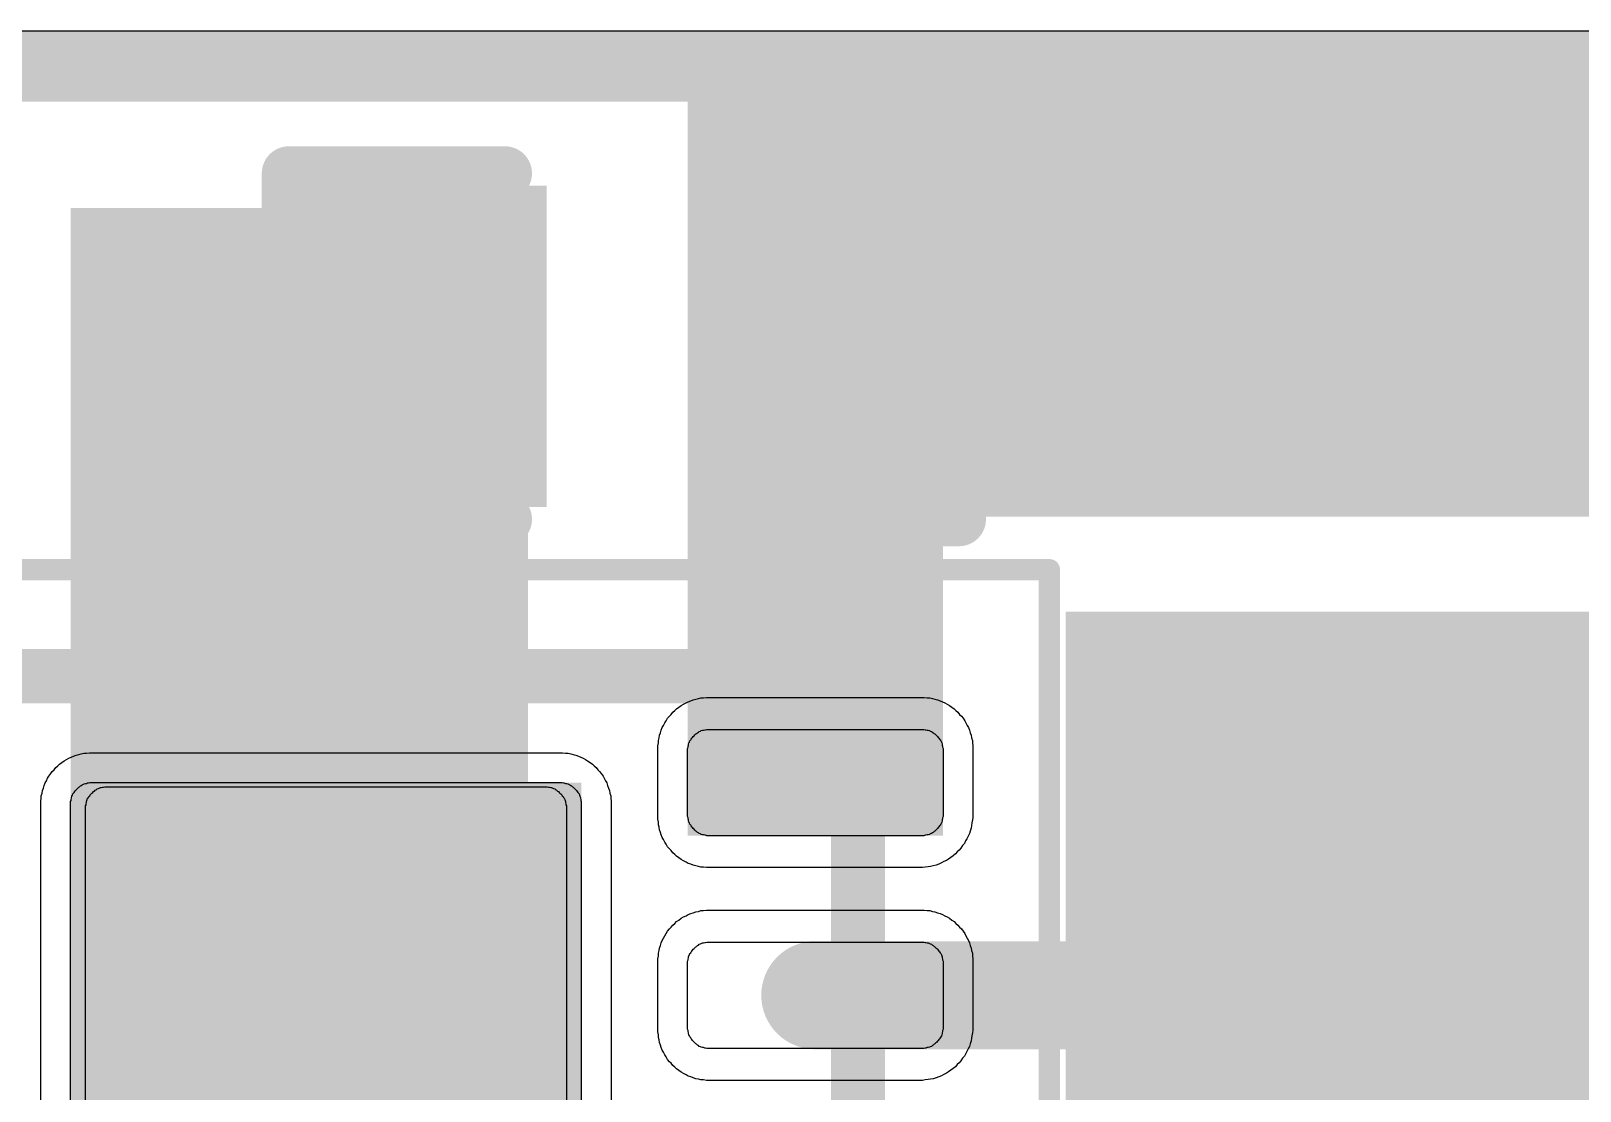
# Model space of a CAD drawing. Header units: inches. Extents: x -0.01 to 1.52, y -0.01 to 0.64.
# Drawn here: x 0.5072 to 0.6505, y 0.3839 to 0.4819 of the extents above; entities that cross this region are included whole.
import ezdxf

# ---------------------------------------------------------------- set-up
doc = ezdxf.new("R2010")
doc.units = ezdxf.units.IN
doc.header["$MEASUREMENT"] = 0
for name, color, linetype in [('Bottom Layer', 5, 'Continuous'), ('Mechanical 13', 56, 'Continuous'), ('Mechanical 15', 56, 'Continuous'), ('Top Layer', 1, 'Continuous'), ('Top Overlay', 2, 'Continuous'), ('Top Paste', 8, 'Continuous'), ('Top Solder', 216, 'Continuous'), ('Via Holes', 16, 'Continuous')]:
    doc.layers.add(name, color=color, linetype=linetype)

# ---------------------------------------------------------------- blocks, each defined once
blk = doc.blocks.new('IC_TPS63900DSKR_16')
at = {"layer": 'Top Layer'}
for points in [[(0.04331, 0.04134), (0.04724, 0.04134), (0.04724, 0.0374), (0.04331, 0.0374)], [(0.04331, 0.02165), (0.04724, 0.02165), (0.04724, 0.01772), (0.04331, 0.01772)]]:
    blk.add_hatch(color=1, dxfattribs=at).paths.add_polyline_path(points)
at = {"layer": 'Mechanical 13'}
for points in [[(-0.04921, 0.04921, 0.005, 0.005, 0), (0.04921, 0.04921, 0.005, 0.005, 0)], [(0.04921, -0.04921, 0.005, 0.005, 0), (0.04921, 0.04921, 0.005, 0.005, 0)]]:
    blk.add_lwpolyline(points, format="xyseb", dxfattribs=at)
blk.add_lwpolyline([(0.04796, 0.04921, 0.0025, 0.0025, 1), (0.05046, 0.04921, 0.0025, 0.0025, 1)], format="xyseb", close=True, dxfattribs=at)
blk.add_lwpolyline([(0.04796, 0.04921, 0.0025, 0.0025, 1), (0.05046, 0.04921, 0.0025, 0.0025, 1)], format="xyseb", close=True, dxfattribs=at)
at = {"layer": 'Mechanical 15'}
for points in [[(-0.06693, 0.05906, 0.00197, 0.00197, 0), (0.06693, 0.05906, 0.00197, 0.00197, 0)], [(0.06693, -0.05906, 0.00197, 0.00197, 0), (0.06693, 0.05906, 0.00197, 0.00197, 0)]]:
    blk.add_lwpolyline(points, format="xyseb", dxfattribs=at)
blk.add_lwpolyline([(0.06644, 0.05906, 0.000984, 0.000984, 1), (0.06742, 0.05906, 0.000984, 0.000984, 1)], format="xyseb", close=True, dxfattribs=at)
blk.add_lwpolyline([(0.06644, 0.05906, 0.000984, 0.000984, 1), (0.06742, 0.05906, 0.000984, 0.000984, 1)], format="xyseb", close=True, dxfattribs=at)
at = {"layer": 'Top Layer'}
for p, q in [((0.03354, 0.04291), (0.03358, 0.04303)), ((0.03358, 0.04303), (0.03362, 0.04311)), ((0.03362, 0.04311), (0.03366, 0.04323)), ((0.03366, 0.04323), (0.03374, 0.04331)), ((0.03374, 0.04331), (0.03378, 0.04339)), ((0.03378, 0.04339), (0.03386, 0.04346)), ((0.03386, 0.04346), (0.0339, 0.04354)), ((0.0339, 0.04354), (0.03398, 0.04362)), ((0.03398, 0.04362), (0.03406, 0.0437)), ((0.03406, 0.0437), (0.03413, 0.04378)), ((0.03413, 0.04378), (0.03421, 0.04386)), ((0.03421, 0.04386), (0.03429, 0.0439)), ((0.03429, 0.0439), (0.03437, 0.04398)), ((0.03437, 0.04398), (0.03445, 0.04402)), ((0.03445, 0.04402), (0.03453, 0.04409)), ((0.03453, 0.04409), (0.03465, 0.04413)), ((0.03465, 0.04413), (0.03472, 0.04417)), ((0.03472, 0.04417), (0.03484, 0.04421)), ((0.03484, 0.04421), (0.03492, 0.04421)), ((0.03492, 0.04421), (0.03504, 0.04425)), ((0.03504, 0.04425), (0.03512, 0.04425)), ((0.03512, 0.04425), (0.03524, 0.04429)), ((0.03524, 0.04429), (0.05532, 0.04429)), ((0.05532, 0.04429), (0.05543, 0.04425)), ((0.05543, 0.04425), (0.05551, 0.04425)), ((0.05551, 0.04425), (0.05563, 0.04421)), ((0.05563, 0.04421), (0.05571, 0.04421)), ((0.05571, 0.04421), (0.05583, 0.04417)), ((0.05583, 0.04417), (0.05591, 0.04413)), ((0.05591, 0.04413), (0.05602, 0.04409)), ((0.05602, 0.04409), (0.0561, 0.04402)), ((0.0561, 0.04402), (0.05618, 0.04398)), ((0.05618, 0.04398), (0.05626, 0.0439)), ((0.05626, 0.0439), (0.05634, 0.04386)), ((0.05634, 0.04386), (0.05642, 0.04378)), ((0.05642, 0.04378), (0.0565, 0.0437)), ((0.0565, 0.0437), (0.05657, 0.04362)), ((0.05657, 0.04362), (0.05665, 0.04354)), ((0.05665, 0.04354), (0.05669, 0.04346)), ((0.05669, 0.04346), (0.05677, 0.04339)), ((0.05677, 0.04339), (0.05681, 0.04331)), ((0.05681, 0.04331), (0.05689, 0.04323)), ((0.05689, 0.04323), (0.05693, 0.04311)), ((0.05693, 0.04311), (0.05697, 0.04303)), ((0.05697, 0.04303), (0.05701, 0.04291)), ((0.03346, 0.04252), (0.0335, 0.04264)), ((0.03346, 0.04244), (0.03346, 0.04252)), ((0.03346, 0.04232), (0.03346, 0.04244)), ((0.03346, 0.03642), (0.03346, 0.04232)), ((0.0335, 0.04272), (0.03354, 0.04283)), ((0.0335, 0.04264), (0.0335, 0.04272)), ((0.03354, 0.04283), (0.03354, 0.04291)), ((0.05701, 0.04291), (0.05701, 0.04283)), ((0.05701, 0.04283), (0.05705, 0.04272)), ((0.05705, 0.04272), (0.05705, 0.04264)), ((0.05705, 0.04264), (0.05709, 0.04252)), ((0.05709, 0.04252), (0.05709, 0.04244)), ((0.05709, 0.04244), (0.05709, 0.04232)), ((0.05709, 0.04232), (0.05709, 0.03642)), ((-0.02319, 0.03862), (-0.02311, 0.0387)), ((-0.02311, 0.0387), (-0.02303, 0.03878)), ((-0.02303, 0.03878), (-0.02295, 0.03886)), ((-0.02295, 0.03886), (-0.02287, 0.03894)), ((-0.02287, 0.03894), (-0.0228, 0.03898)), ((-0.0228, 0.03898), (-0.02272, 0.03906)), ((-0.02272, 0.03906), (-0.02264, 0.03909)), ((-0.02264, 0.03909), (-0.02256, 0.03917)), ((-0.02256, 0.03917), (-0.02244, 0.03921)), ((-0.02244, 0.03921), (-0.02236, 0.03925)), ((-0.02236, 0.03925), (-0.02224, 0.03929)), ((-0.02224, 0.03929), (-0.02217, 0.03929)), ((-0.02217, 0.03929), (-0.02205, 0.03933)), ((-0.02205, 0.03933), (-0.02197, 0.03933)), ((-0.02197, 0.03933), (-0.02185, 0.03937)), ((-0.02185, 0.03937), (0.02185, 0.03937)), ((0.02185, 0.03937), (0.02197, 0.03933)), ((0.02197, 0.03933), (0.02205, 0.03933)), ((0.02205, 0.03933), (0.02217, 0.03929)), ((0.02217, 0.03929), (0.02224, 0.03929)), ((0.02224, 0.03929), (0.02236, 0.03925)), ((0.02236, 0.03925), (0.02244, 0.03921)), ((0.02244, 0.03921), (0.02256, 0.03917)), ((0.02256, 0.03917), (0.02264, 0.03909)), ((0.02264, 0.03909), (0.02272, 0.03906)), ((0.02272, 0.03906), (0.0228, 0.03898)), ((0.0228, 0.03898), (0.02287, 0.03894)), ((0.02287, 0.03894), (0.02295, 0.03886)), ((0.02295, 0.03886), (0.02303, 0.03878)), ((0.02303, 0.03878), (0.02311, 0.0387)), ((0.02311, 0.0387), (0.02319, 0.03862)), ((-0.02362, 0.0376), (-0.02358, 0.03772)), ((-0.02362, 0.03752), (-0.02362, 0.0376)), ((-0.02362, 0.0374), (-0.02362, 0.03752)), ((-0.02362, -0.0374), (-0.02362, 0.0374)), ((-0.02358, 0.0378), (-0.02354, 0.03791)), ((-0.02358, 0.03772), (-0.02358, 0.0378)), ((-0.02354, 0.03799), (-0.0235, 0.03811)), ((-0.02354, 0.03791), (-0.02354, 0.03799)), ((-0.0235, 0.03811), (-0.02346, 0.03819)), ((-0.02346, 0.03819), (-0.02343, 0.03831)), ((-0.02343, 0.03831), (-0.02335, 0.03839)), ((-0.02335, 0.03839), (-0.02331, 0.03846)), ((-0.02331, 0.03846), (-0.02323, 0.03854)), ((-0.02323, 0.03854), (-0.02319, 0.03862)), ((0.02319, 0.03862), (0.02323, 0.03854)), ((0.02323, 0.03854), (0.02331, 0.03846)), ((0.02331, 0.03846), (0.02335, 0.03839)), ((0.02335, 0.03839), (0.02343, 0.03831)), ((0.02343, 0.03831), (0.02346, 0.03819)), ((0.02346, 0.03819), (0.0235, 0.03811)), ((0.0235, 0.03811), (0.02354, 0.03799)), ((0.02354, 0.03799), (0.02354, 0.03791)), ((0.02354, 0.03791), (0.02358, 0.0378)), ((0.02358, 0.0378), (0.02358, 0.03772)), ((0.02358, 0.03772), (0.02362, 0.0376)), ((0.02362, 0.0376), (0.02362, 0.03752)), ((0.02362, 0.03752), (0.02362, 0.0374)), ((0.02362, 0.0374), (0.02362, -0.0374)), ((0.03346, 0.0363), (0.03346, 0.03642)), ((0.03346, 0.03622), (0.03346, 0.0363)), ((0.0335, 0.0361), (0.03346, 0.03622)), ((0.0335, 0.03602), (0.0335, 0.0361)), ((0.03354, 0.03591), (0.0335, 0.03602)), ((0.03354, 0.03583), (0.03354, 0.03591)), ((0.05705, 0.03602), (0.05701, 0.03591)), ((0.05701, 0.03591), (0.05701, 0.03583)), ((0.05709, 0.03622), (0.05705, 0.0361)), ((0.05705, 0.0361), (0.05705, 0.03602)), ((0.05709, 0.03642), (0.05709, 0.0363)), ((0.05709, 0.0363), (0.05709, 0.03622)), ((0.03358, 0.03571), (0.03354, 0.03583)), ((0.03362, 0.03563), (0.03358, 0.03571)), ((0.03366, 0.03551), (0.03362, 0.03563)), ((0.03374, 0.03543), (0.03366, 0.03551)), ((0.03378, 0.03535), (0.03374, 0.03543)), ((0.03386, 0.03528), (0.03378, 0.03535)), ((0.0339, 0.0352), (0.03386, 0.03528)), ((0.03398, 0.03512), (0.0339, 0.0352)), ((0.03406, 0.03504), (0.03398, 0.03512)), ((0.03413, 0.03496), (0.03406, 0.03504)), ((0.03421, 0.03488), (0.03413, 0.03496)), ((0.03429, 0.03484), (0.03421, 0.03488)), ((0.03437, 0.03476), (0.03429, 0.03484)), ((0.03445, 0.03472), (0.03437, 0.03476)), ((0.03453, 0.03465), (0.03445, 0.03472)), ((0.03465, 0.03461), (0.03453, 0.03465)), ((0.03472, 0.03457), (0.03465, 0.03461)), ((0.03484, 0.03453), (0.03472, 0.03457)), ((0.03492, 0.03453), (0.03484, 0.03453)), ((0.03504, 0.03449), (0.03492, 0.03453)), ((0.03512, 0.03449), (0.03504, 0.03449)), ((0.03524, 0.03445), (0.03512, 0.03449)), ((0.05532, 0.03445), (0.03524, 0.03445)), ((0.05543, 0.03449), (0.05532, 0.03445)), ((0.05551, 0.03449), (0.05543, 0.03449)), ((0.05563, 0.03453), (0.05551, 0.03449)), ((0.05571, 0.03453), (0.05563, 0.03453)), ((0.05583, 0.03457), (0.05571, 0.03453)), ((0.05591, 0.03461), (0.05583, 0.03457)), ((0.05602, 0.03465), (0.05591, 0.03461)), ((0.0561, 0.03472), (0.05602, 0.03465)), ((0.05618, 0.03476), (0.0561, 0.03472)), ((0.05626, 0.03484), (0.05618, 0.03476)), ((0.05634, 0.03488), (0.05626, 0.03484)), ((0.05642, 0.03496), (0.05634, 0.03488)), ((0.0565, 0.03504), (0.05642, 0.03496)), ((0.05657, 0.03512), (0.0565, 0.03504)), ((0.05665, 0.0352), (0.05657, 0.03512)), ((0.05669, 0.03528), (0.05665, 0.0352)), ((0.05677, 0.03535), (0.05669, 0.03528)), ((0.05681, 0.03543), (0.05677, 0.03535)), ((0.05689, 0.03551), (0.05681, 0.03543)), ((0.05693, 0.03563), (0.05689, 0.03551)), ((0.05697, 0.03571), (0.05693, 0.03563)), ((0.05701, 0.03583), (0.05697, 0.03571)), ((0.03445, 0.02433), (0.03453, 0.02441)), ((0.03453, 0.02441), (0.03465, 0.02445)), ((0.03465, 0.02445), (0.03472, 0.02449)), ((0.03472, 0.02449), (0.03484, 0.02453)), ((0.03484, 0.02453), (0.03492, 0.02453)), ((0.03492, 0.02453), (0.03504, 0.02457)), ((0.03504, 0.02457), (0.03512, 0.02457)), ((0.03512, 0.02457), (0.03524, 0.02461)), ((0.03524, 0.02461), (0.05532, 0.02461)), ((0.05532, 0.02461), (0.05543, 0.02457)), ((0.05543, 0.02457), (0.05551, 0.02457)), ((0.05551, 0.02457), (0.05563, 0.02453)), ((0.05563, 0.02453), (0.05571, 0.02453)), ((0.05571, 0.02453), (0.05583, 0.02449)), ((0.05583, 0.02449), (0.05591, 0.02445)), ((0.05591, 0.02445), (0.05602, 0.02441)), ((0.05602, 0.02441), (0.0561, 0.02433)), ((0.03346, 0.02283), (0.0335, 0.02295)), ((0.0335, 0.02303), (0.03354, 0.02315)), ((0.0335, 0.02295), (0.0335, 0.02303)), ((0.03354, 0.02323), (0.03358, 0.02335)), ((0.03354, 0.02315), (0.03354, 0.02323)), ((0.03358, 0.02335), (0.03362, 0.02343)), ((0.03362, 0.02343), (0.03366, 0.02354)), ((0.03366, 0.02354), (0.03374, 0.02362)), ((0.03374, 0.02362), (0.03378, 0.0237)), ((0.03378, 0.0237), (0.03386, 0.02378)), ((0.03386, 0.02378), (0.0339, 0.02386)), ((0.0339, 0.02386), (0.03398, 0.02394)), ((0.03398, 0.02394), (0.03406, 0.02402)), ((0.03406, 0.02402), (0.03413, 0.02409)), ((0.03413, 0.02409), (0.03421, 0.02417)), ((0.03421, 0.02417), (0.03429, 0.02421)), ((0.03429, 0.02421), (0.03437, 0.02429)), ((0.03437, 0.02429), (0.03445, 0.02433)), ((0.0561, 0.02433), (0.05618, 0.02429)), ((0.05618, 0.02429), (0.05626, 0.02421)), ((0.05626, 0.02421), (0.05634, 0.02417)), ((0.05634, 0.02417), (0.05642, 0.02409)), ((0.05642, 0.02409), (0.0565, 0.02402)), ((0.0565, 0.02402), (0.05657, 0.02394)), ((0.05657, 0.02394), (0.05665, 0.02386)), ((0.05665, 0.02386), (0.05669, 0.02378)), ((0.05669, 0.02378), (0.05677, 0.0237)), ((0.05677, 0.0237), (0.05681, 0.02362)), ((0.05681, 0.02362), (0.05689, 0.02354)), ((0.05689, 0.02354), (0.05693, 0.02343)), ((0.05693, 0.02343), (0.05697, 0.02335)), ((0.05697, 0.02335), (0.05701, 0.02323)), ((0.05701, 0.02323), (0.05701, 0.02315)), ((0.05701, 0.02315), (0.05705, 0.02303)), ((0.05705, 0.02303), (0.05705, 0.02295)), ((0.05705, 0.02295), (0.05709, 0.02283)), ((0.03346, 0.02276), (0.03346, 0.02283)), ((0.03346, 0.02264), (0.03346, 0.02276)), ((0.03346, 0.01673), (0.03346, 0.02264)), ((0.05709, 0.02283), (0.05709, 0.02276)), ((0.05709, 0.02276), (0.05709, 0.02264)), ((0.05709, 0.02264), (0.05709, 0.01673)), ((0.03346, 0.01661), (0.03346, 0.01673)), ((0.03346, 0.01654), (0.03346, 0.01661)), ((0.0335, 0.01642), (0.03346, 0.01654)), ((0.0335, 0.01634), (0.0335, 0.01642)), ((0.03354, 0.01622), (0.0335, 0.01634)), ((0.03354, 0.01614), (0.03354, 0.01622)), ((0.03358, 0.01602), (0.03354, 0.01614)), ((0.03362, 0.01594), (0.03358, 0.01602)), ((0.03366, 0.01583), (0.03362, 0.01594)), ((0.03374, 0.01575), (0.03366, 0.01583)), ((0.05689, 0.01583), (0.05681, 0.01575)), ((0.05693, 0.01594), (0.05689, 0.01583)), ((0.05697, 0.01602), (0.05693, 0.01594)), ((0.05701, 0.01614), (0.05697, 0.01602)), ((0.05705, 0.01634), (0.05701, 0.01622)), ((0.05701, 0.01622), (0.05701, 0.01614)), ((0.05709, 0.01654), (0.05705, 0.01642)), ((0.05705, 0.01642), (0.05705, 0.01634)), ((0.05709, 0.01673), (0.05709, 0.01661)), ((0.05709, 0.01661), (0.05709, 0.01654)), ((0.03378, 0.01567), (0.03374, 0.01575)), ((0.03386, 0.01559), (0.03378, 0.01567)), ((0.0339, 0.01551), (0.03386, 0.01559)), ((0.03398, 0.01543), (0.0339, 0.01551)), ((0.03406, 0.01535), (0.03398, 0.01543)), ((0.03413, 0.01528), (0.03406, 0.01535)), ((0.03421, 0.0152), (0.03413, 0.01528)), ((0.03429, 0.01516), (0.03421, 0.0152)), ((0.03437, 0.01508), (0.03429, 0.01516)), ((0.03445, 0.01504), (0.03437, 0.01508)), ((0.03453, 0.01496), (0.03445, 0.01504)), ((0.03465, 0.01492), (0.03453, 0.01496)), ((0.03472, 0.01488), (0.03465, 0.01492)), ((0.03484, 0.01484), (0.03472, 0.01488)), ((0.03492, 0.01484), (0.03484, 0.01484)), ((0.03504, 0.0148), (0.03492, 0.01484)), ((0.03512, 0.0148), (0.03504, 0.0148)), ((0.03524, 0.01476), (0.03512, 0.0148)), ((0.05532, 0.01476), (0.03524, 0.01476)), ((0.05543, 0.0148), (0.05532, 0.01476)), ((0.05551, 0.0148), (0.05543, 0.0148)), ((0.05563, 0.01484), (0.05551, 0.0148)), ((0.05571, 0.01484), (0.05563, 0.01484)), ((0.05583, 0.01488), (0.05571, 0.01484)), ((0.05591, 0.01492), (0.05583, 0.01488)), ((0.05602, 0.01496), (0.05591, 0.01492)), ((0.0561, 0.01504), (0.05602, 0.01496)), ((0.05618, 0.01508), (0.0561, 0.01504)), ((0.05626, 0.01516), (0.05618, 0.01508)), ((0.05634, 0.0152), (0.05626, 0.01516)), ((0.05642, 0.01528), (0.05634, 0.0152)), ((0.0565, 0.01535), (0.05642, 0.01528)), ((0.05657, 0.01543), (0.0565, 0.01535)), ((0.05665, 0.01551), (0.05657, 0.01543)), ((0.05669, 0.01559), (0.05665, 0.01551)), ((0.05677, 0.01567), (0.05669, 0.01559)), ((0.05681, 0.01575), (0.05677, 0.01567))]:
    blk.add_line(p, q, dxfattribs=at)
at = {"layer": 'Top Paste'}
for p, q in [((0.03354, 0.04291), (0.03358, 0.04303)), ((0.03358, 0.04303), (0.03362, 0.04311)), ((0.03362, 0.04311), (0.03366, 0.04323)), ((0.03366, 0.04323), (0.03374, 0.04331)), ((0.03374, 0.04331), (0.03378, 0.04339)), ((0.03378, 0.04339), (0.03386, 0.04346)), ((0.03386, 0.04346), (0.0339, 0.04354)), ((0.0339, 0.04354), (0.03398, 0.04362)), ((0.03398, 0.04362), (0.03406, 0.0437)), ((0.03406, 0.0437), (0.03413, 0.04378)), ((0.03413, 0.04378), (0.03421, 0.04386)), ((0.03421, 0.04386), (0.03429, 0.0439)), ((0.03429, 0.0439), (0.03437, 0.04398)), ((0.03437, 0.04398), (0.03445, 0.04402)), ((0.03445, 0.04402), (0.03453, 0.04409)), ((0.03453, 0.04409), (0.03465, 0.04413)), ((0.03465, 0.04413), (0.03472, 0.04417)), ((0.03472, 0.04417), (0.03484, 0.04421)), ((0.03484, 0.04421), (0.03492, 0.04421)), ((0.03492, 0.04421), (0.03504, 0.04425)), ((0.03504, 0.04425), (0.03512, 0.04425)), ((0.03512, 0.04425), (0.03524, 0.04429)), ((0.03524, 0.04429), (0.05532, 0.04429)), ((0.05532, 0.04429), (0.05543, 0.04425)), ((0.05543, 0.04425), (0.05551, 0.04425)), ((0.05551, 0.04425), (0.05563, 0.04421)), ((0.05563, 0.04421), (0.05571, 0.04421)), ((0.05571, 0.04421), (0.05583, 0.04417)), ((0.05583, 0.04417), (0.05591, 0.04413)), ((0.05591, 0.04413), (0.05602, 0.04409)), ((0.05602, 0.04409), (0.0561, 0.04402)), ((0.0561, 0.04402), (0.05618, 0.04398)), ((0.05618, 0.04398), (0.05626, 0.0439)), ((0.05626, 0.0439), (0.05634, 0.04386)), ((0.05634, 0.04386), (0.05642, 0.04378)), ((0.05642, 0.04378), (0.0565, 0.0437)), ((0.0565, 0.0437), (0.05657, 0.04362)), ((0.05657, 0.04362), (0.05665, 0.04354)), ((0.05665, 0.04354), (0.05669, 0.04346)), ((0.05669, 0.04346), (0.05677, 0.04339)), ((0.05677, 0.04339), (0.05681, 0.04331)), ((0.05681, 0.04331), (0.05689, 0.04323)), ((0.05689, 0.04323), (0.05693, 0.04311)), ((0.05693, 0.04311), (0.05697, 0.04303)), ((0.05697, 0.04303), (0.05701, 0.04291)), ((0.03346, 0.04252), (0.0335, 0.04264)), ((0.03346, 0.04244), (0.03346, 0.04252)), ((0.03346, 0.04232), (0.03346, 0.04244)), ((0.03346, 0.03642), (0.03346, 0.04232)), ((0.0335, 0.04272), (0.03354, 0.04283)), ((0.0335, 0.04264), (0.0335, 0.04272)), ((0.03354, 0.04283), (0.03354, 0.04291)), ((0.05701, 0.04291), (0.05701, 0.04283)), ((0.05701, 0.04283), (0.05705, 0.04272)), ((0.05705, 0.04272), (0.05705, 0.04264)), ((0.05705, 0.04264), (0.05709, 0.04252)), ((0.05709, 0.04252), (0.05709, 0.04244)), ((0.05709, 0.04244), (0.05709, 0.04232)), ((0.05709, 0.04232), (0.05709, 0.03642)), ((-0.02134, 0.03866), (-0.02126, 0.0387)), ((-0.02126, 0.0387), (-0.02118, 0.03878)), ((-0.02118, 0.03878), (-0.02106, 0.03882)), ((-0.02106, 0.03882), (-0.02098, 0.03886)), ((-0.02098, 0.03886), (-0.02087, 0.0389)), ((-0.02087, 0.0389), (-0.02079, 0.0389)), ((-0.02079, 0.0389), (-0.02067, 0.03894)), ((-0.02067, 0.03894), (-0.02059, 0.03894)), ((-0.02059, 0.03894), (-0.02047, 0.03898)), ((-0.02047, 0.03898), (0.02047, 0.03898)), ((0.02047, 0.03898), (0.02059, 0.03894)), ((0.02059, 0.03894), (0.02067, 0.03894)), ((0.02067, 0.03894), (0.02079, 0.0389)), ((0.02079, 0.0389), (0.02087, 0.0389)), ((0.02087, 0.0389), (0.02098, 0.03886)), ((0.02098, 0.03886), (0.02106, 0.03882)), ((0.02106, 0.03882), (0.02118, 0.03878)), ((0.02118, 0.03878), (0.02126, 0.0387)), ((0.02126, 0.0387), (0.02134, 0.03866)), ((-0.02224, 0.0372), (-0.0222, 0.03732)), ((-0.0222, 0.0374), (-0.02217, 0.03752)), ((-0.0222, 0.03732), (-0.0222, 0.0374)), ((-0.02217, 0.0376), (-0.02213, 0.03772)), ((-0.02217, 0.03752), (-0.02217, 0.0376)), ((-0.02213, 0.03772), (-0.02209, 0.0378)), ((-0.02209, 0.0378), (-0.02205, 0.03791)), ((-0.02205, 0.03791), (-0.02197, 0.03799)), ((-0.02197, 0.03799), (-0.02193, 0.03807)), ((-0.02193, 0.03807), (-0.02185, 0.03815)), ((-0.02185, 0.03815), (-0.02181, 0.03823)), ((-0.02181, 0.03823), (-0.02173, 0.03831)), ((-0.02173, 0.03831), (-0.02165, 0.03839)), ((-0.02165, 0.03839), (-0.02157, 0.03846)), ((-0.02157, 0.03846), (-0.0215, 0.03854)), ((-0.0215, 0.03854), (-0.02142, 0.03858)), ((-0.02142, 0.03858), (-0.02134, 0.03866)), ((0.02134, 0.03866), (0.02142, 0.03858)), ((0.02142, 0.03858), (0.0215, 0.03854)), ((0.0215, 0.03854), (0.02157, 0.03846)), ((0.02157, 0.03846), (0.02165, 0.03839)), ((0.02165, 0.03839), (0.02173, 0.03831)), ((0.02173, 0.03831), (0.02181, 0.03823)), ((0.02181, 0.03823), (0.02185, 0.03815)), ((0.02185, 0.03815), (0.02193, 0.03807)), ((0.02193, 0.03807), (0.02197, 0.03799)), ((0.02197, 0.03799), (0.02205, 0.03791)), ((0.02205, 0.03791), (0.02209, 0.0378)), ((0.02209, 0.0378), (0.02213, 0.03772)), ((0.02213, 0.03772), (0.02217, 0.0376)), ((0.02217, 0.0376), (0.02217, 0.03752)), ((0.02217, 0.03752), (0.0222, 0.0374)), ((0.0222, 0.0374), (0.0222, 0.03732)), ((0.0222, 0.03732), (0.02224, 0.0372)), ((-0.02224, 0.03713), (-0.02224, 0.0372)), ((-0.02224, 0.03701), (-0.02224, 0.03713)), ((-0.02224, 0.00591), (-0.02224, 0.03701)), ((0.02224, 0.0372), (0.02224, 0.03713)), ((0.02224, 0.03713), (0.02224, 0.03701)), ((0.02224, 0.03701), (0.02224, 0.00591)), ((0.03346, 0.0363), (0.03346, 0.03642)), ((0.03346, 0.03622), (0.03346, 0.0363)), ((0.0335, 0.0361), (0.03346, 0.03622)), ((0.0335, 0.03602), (0.0335, 0.0361)), ((0.03354, 0.03591), (0.0335, 0.03602)), ((0.03354, 0.03583), (0.03354, 0.03591)), ((0.05705, 0.03602), (0.05701, 0.03591)), ((0.05701, 0.03591), (0.05701, 0.03583)), ((0.05709, 0.03622), (0.05705, 0.0361)), ((0.05705, 0.0361), (0.05705, 0.03602)), ((0.05709, 0.03642), (0.05709, 0.0363)), ((0.05709, 0.0363), (0.05709, 0.03622)), ((0.03358, 0.03571), (0.03354, 0.03583)), ((0.03362, 0.03563), (0.03358, 0.03571)), ((0.03366, 0.03551), (0.03362, 0.03563)), ((0.03374, 0.03543), (0.03366, 0.03551)), ((0.03378, 0.03535), (0.03374, 0.03543)), ((0.03386, 0.03528), (0.03378, 0.03535)), ((0.0339, 0.0352), (0.03386, 0.03528)), ((0.03398, 0.03512), (0.0339, 0.0352)), ((0.03406, 0.03504), (0.03398, 0.03512)), ((0.03413, 0.03496), (0.03406, 0.03504)), ((0.03421, 0.03488), (0.03413, 0.03496)), ((0.03429, 0.03484), (0.03421, 0.03488)), ((0.03437, 0.03476), (0.03429, 0.03484)), ((0.03445, 0.03472), (0.03437, 0.03476)), ((0.03453, 0.03465), (0.03445, 0.03472)), ((0.03465, 0.03461), (0.03453, 0.03465)), ((0.03472, 0.03457), (0.03465, 0.03461)), ((0.03484, 0.03453), (0.03472, 0.03457)), ((0.03492, 0.03453), (0.03484, 0.03453)), ((0.03504, 0.03449), (0.03492, 0.03453)), ((0.03512, 0.03449), (0.03504, 0.03449)), ((0.03524, 0.03445), (0.03512, 0.03449)), ((0.05532, 0.03445), (0.03524, 0.03445)), ((0.05543, 0.03449), (0.05532, 0.03445)), ((0.05551, 0.03449), (0.05543, 0.03449)), ((0.05563, 0.03453), (0.05551, 0.03449)), ((0.05571, 0.03453), (0.05563, 0.03453)), ((0.05583, 0.03457), (0.05571, 0.03453)), ((0.05591, 0.03461), (0.05583, 0.03457)), ((0.05602, 0.03465), (0.05591, 0.03461)), ((0.0561, 0.03472), (0.05602, 0.03465)), ((0.05618, 0.03476), (0.0561, 0.03472)), ((0.05626, 0.03484), (0.05618, 0.03476)), ((0.05634, 0.03488), (0.05626, 0.03484)), ((0.05642, 0.03496), (0.05634, 0.03488)), ((0.0565, 0.03504), (0.05642, 0.03496)), ((0.05657, 0.03512), (0.0565, 0.03504)), ((0.05665, 0.0352), (0.05657, 0.03512)), ((0.05669, 0.03528), (0.05665, 0.0352)), ((0.05677, 0.03535), (0.05669, 0.03528)), ((0.05681, 0.03543), (0.05677, 0.03535)), ((0.05689, 0.03551), (0.05681, 0.03543)), ((0.05693, 0.03563), (0.05689, 0.03551)), ((0.05697, 0.03571), (0.05693, 0.03563)), ((0.05701, 0.03583), (0.05697, 0.03571)), ((0.03445, 0.02433), (0.03453, 0.02441)), ((0.03453, 0.02441), (0.03465, 0.02445)), ((0.03465, 0.02445), (0.03472, 0.02449)), ((0.03472, 0.02449), (0.03484, 0.02453)), ((0.03484, 0.02453), (0.03492, 0.02453)), ((0.03492, 0.02453), (0.03504, 0.02457)), ((0.03504, 0.02457), (0.03512, 0.02457)), ((0.03512, 0.02457), (0.03524, 0.02461)), ((0.03524, 0.02461), (0.05532, 0.02461)), ((0.05532, 0.02461), (0.05543, 0.02457)), ((0.05543, 0.02457), (0.05551, 0.02457)), ((0.05551, 0.02457), (0.05563, 0.02453)), ((0.05563, 0.02453), (0.05571, 0.02453)), ((0.05571, 0.02453), (0.05583, 0.02449)), ((0.05583, 0.02449), (0.05591, 0.02445)), ((0.05591, 0.02445), (0.05602, 0.02441)), ((0.05602, 0.02441), (0.0561, 0.02433)), ((0.03346, 0.02283), (0.0335, 0.02295)), ((0.0335, 0.02303), (0.03354, 0.02315)), ((0.0335, 0.02295), (0.0335, 0.02303)), ((0.03354, 0.02323), (0.03358, 0.02335)), ((0.03354, 0.02315), (0.03354, 0.02323)), ((0.03358, 0.02335), (0.03362, 0.02343)), ((0.03362, 0.02343), (0.03366, 0.02354)), ((0.03366, 0.02354), (0.03374, 0.02362)), ((0.03374, 0.02362), (0.03378, 0.0237)), ((0.03378, 0.0237), (0.03386, 0.02378)), ((0.03386, 0.02378), (0.0339, 0.02386)), ((0.0339, 0.02386), (0.03398, 0.02394)), ((0.03398, 0.02394), (0.03406, 0.02402)), ((0.03406, 0.02402), (0.03413, 0.02409)), ((0.03413, 0.02409), (0.03421, 0.02417)), ((0.03421, 0.02417), (0.03429, 0.02421)), ((0.03429, 0.02421), (0.03437, 0.02429)), ((0.03437, 0.02429), (0.03445, 0.02433)), ((0.0561, 0.02433), (0.05618, 0.02429)), ((0.05618, 0.02429), (0.05626, 0.02421)), ((0.05626, 0.02421), (0.05634, 0.02417)), ((0.05634, 0.02417), (0.05642, 0.02409)), ((0.05642, 0.02409), (0.0565, 0.02402)), ((0.0565, 0.02402), (0.05657, 0.02394)), ((0.05657, 0.02394), (0.05665, 0.02386)), ((0.05665, 0.02386), (0.05669, 0.02378)), ((0.05669, 0.02378), (0.05677, 0.0237)), ((0.05677, 0.0237), (0.05681, 0.02362)), ((0.05681, 0.02362), (0.05689, 0.02354)), ((0.05689, 0.02354), (0.05693, 0.02343)), ((0.05693, 0.02343), (0.05697, 0.02335)), ((0.05697, 0.02335), (0.05701, 0.02323)), ((0.05701, 0.02323), (0.05701, 0.02315)), ((0.05701, 0.02315), (0.05705, 0.02303)), ((0.05705, 0.02303), (0.05705, 0.02295)), ((0.05705, 0.02295), (0.05709, 0.02283)), ((0.03346, 0.02276), (0.03346, 0.02283)), ((0.03346, 0.02264), (0.03346, 0.02276)), ((0.03346, 0.01673), (0.03346, 0.02264)), ((0.05709, 0.02283), (0.05709, 0.02276)), ((0.05709, 0.02276), (0.05709, 0.02264)), ((0.05709, 0.02264), (0.05709, 0.01673)), ((0.03346, 0.01661), (0.03346, 0.01673)), ((0.03346, 0.01654), (0.03346, 0.01661)), ((0.0335, 0.01642), (0.03346, 0.01654)), ((0.0335, 0.01634), (0.0335, 0.01642)), ((0.03354, 0.01622), (0.0335, 0.01634)), ((0.03354, 0.01614), (0.03354, 0.01622)), ((0.03358, 0.01602), (0.03354, 0.01614)), ((0.03362, 0.01594), (0.03358, 0.01602)), ((0.03366, 0.01583), (0.03362, 0.01594)), ((0.03374, 0.01575), (0.03366, 0.01583)), ((0.05689, 0.01583), (0.05681, 0.01575)), ((0.05693, 0.01594), (0.05689, 0.01583)), ((0.05697, 0.01602), (0.05693, 0.01594)), ((0.05701, 0.01614), (0.05697, 0.01602)), ((0.05705, 0.01634), (0.05701, 0.01622)), ((0.05701, 0.01622), (0.05701, 0.01614)), ((0.05709, 0.01654), (0.05705, 0.01642)), ((0.05705, 0.01642), (0.05705, 0.01634)), ((0.05709, 0.01673), (0.05709, 0.01661)), ((0.05709, 0.01661), (0.05709, 0.01654)), ((0.03378, 0.01567), (0.03374, 0.01575)), ((0.03386, 0.01559), (0.03378, 0.01567)), ((0.0339, 0.01551), (0.03386, 0.01559)), ((0.03398, 0.01543), (0.0339, 0.01551)), ((0.03406, 0.01535), (0.03398, 0.01543)), ((0.03413, 0.01528), (0.03406, 0.01535)), ((0.03421, 0.0152), (0.03413, 0.01528)), ((0.03429, 0.01516), (0.03421, 0.0152)), ((0.03437, 0.01508), (0.03429, 0.01516)), ((0.03445, 0.01504), (0.03437, 0.01508)), ((0.03453, 0.01496), (0.03445, 0.01504)), ((0.03465, 0.01492), (0.03453, 0.01496)), ((0.03472, 0.01488), (0.03465, 0.01492)), ((0.03484, 0.01484), (0.03472, 0.01488)), ((0.03492, 0.01484), (0.03484, 0.01484)), ((0.03504, 0.0148), (0.03492, 0.01484)), ((0.03512, 0.0148), (0.03504, 0.0148)), ((0.03524, 0.01476), (0.03512, 0.0148)), ((0.05532, 0.01476), (0.03524, 0.01476)), ((0.05543, 0.0148), (0.05532, 0.01476)), ((0.05551, 0.0148), (0.05543, 0.0148)), ((0.05563, 0.01484), (0.05551, 0.0148)), ((0.05571, 0.01484), (0.05563, 0.01484)), ((0.05583, 0.01488), (0.05571, 0.01484)), ((0.05591, 0.01492), (0.05583, 0.01488)), ((0.05602, 0.01496), (0.05591, 0.01492)), ((0.0561, 0.01504), (0.05602, 0.01496)), ((0.05618, 0.01508), (0.0561, 0.01504)), ((0.05626, 0.01516), (0.05618, 0.01508)), ((0.05634, 0.0152), (0.05626, 0.01516)), ((0.05642, 0.01528), (0.05634, 0.0152)), ((0.0565, 0.01535), (0.05642, 0.01528)), ((0.05657, 0.01543), (0.0565, 0.01535)), ((0.05665, 0.01551), (0.05657, 0.01543)), ((0.05669, 0.01559), (0.05665, 0.01551)), ((0.05677, 0.01567), (0.05669, 0.01559)), ((0.05681, 0.01575), (0.05677, 0.01567))]:
    blk.add_line(p, q, dxfattribs=at)
at = {"layer": 'Top Solder'}
for p, q in [((0.03193, 0.04567), (0.03209, 0.04587)), ((0.03209, 0.04587), (0.03228, 0.04602)), ((0.03228, 0.04602), (0.03244, 0.04618)), ((0.03244, 0.04618), (0.03264, 0.04634)), ((0.03264, 0.04634), (0.03287, 0.0465)), ((0.03287, 0.0465), (0.03307, 0.04661)), ((0.03307, 0.04661), (0.03331, 0.04673)), ((0.03331, 0.04673), (0.0335, 0.04685)), ((0.0335, 0.04685), (0.03374, 0.04693)), ((0.03374, 0.04693), (0.03398, 0.04701)), ((0.03398, 0.04701), (0.03421, 0.04709)), ((0.03421, 0.04709), (0.03445, 0.04713)), ((0.03445, 0.04713), (0.03469, 0.0472)), ((0.03469, 0.0472), (0.03492, 0.0472)), ((0.03492, 0.0472), (0.0352, 0.04724)), ((0.0352, 0.04724), (0.05535, 0.04724)), ((0.05535, 0.04724), (0.05563, 0.0472)), ((0.05563, 0.0472), (0.05587, 0.0472)), ((0.05587, 0.0472), (0.0561, 0.04713)), ((0.0561, 0.04713), (0.05634, 0.04709)), ((0.05634, 0.04709), (0.05657, 0.04701)), ((0.05657, 0.04701), (0.05681, 0.04693)), ((0.05681, 0.04693), (0.05705, 0.04685)), ((0.05705, 0.04685), (0.05724, 0.04673)), ((0.05724, 0.04673), (0.05748, 0.04661)), ((0.05748, 0.04661), (0.05768, 0.0465)), ((0.05768, 0.0465), (0.05791, 0.04634)), ((0.05791, 0.04634), (0.05811, 0.04618)), ((0.05811, 0.04618), (0.05827, 0.04602)), ((0.05827, 0.04602), (0.05846, 0.04587)), ((0.05846, 0.04587), (0.05862, 0.04567)), ((0.03102, 0.04421), (0.0311, 0.04445)), ((0.0311, 0.04445), (0.03122, 0.04465)), ((0.03122, 0.04465), (0.03134, 0.04488)), ((0.03134, 0.04488), (0.03146, 0.04508)), ((0.03146, 0.04508), (0.03161, 0.04532)), ((0.03161, 0.04532), (0.03177, 0.04551)), ((0.03177, 0.04551), (0.03193, 0.04567)), ((0.05862, 0.04567), (0.05878, 0.04551)), ((0.05878, 0.04551), (0.05894, 0.04532)), ((0.05894, 0.04532), (0.05909, 0.04508)), ((0.05909, 0.04508), (0.05921, 0.04488)), ((0.05921, 0.04488), (0.05933, 0.04465)), ((0.05933, 0.04465), (0.05945, 0.04445)), ((0.05945, 0.04445), (0.05953, 0.04421)), ((0.03071, 0.04276), (0.03075, 0.04303)), ((0.03075, 0.04327), (0.03083, 0.0435)), ((0.03075, 0.04303), (0.03075, 0.04327)), ((0.03083, 0.0435), (0.03087, 0.04374)), ((0.03087, 0.04374), (0.03094, 0.04398)), ((0.03094, 0.04398), (0.03102, 0.04421)), ((0.05953, 0.04421), (0.05961, 0.04398)), ((0.05961, 0.04398), (0.05969, 0.04374)), ((0.05969, 0.04374), (0.05972, 0.0435)), ((0.05972, 0.0435), (0.0598, 0.04327)), ((0.0598, 0.04327), (0.0598, 0.04303)), ((0.0598, 0.04303), (0.05984, 0.04276)), ((-0.02402, 0.0415), (-0.02378, 0.04161)), ((-0.02378, 0.04161), (-0.02358, 0.04173)), ((-0.02358, 0.04173), (-0.02335, 0.04181)), ((-0.02335, 0.04181), (-0.02311, 0.04189)), ((-0.02311, 0.04189), (-0.02287, 0.04197)), ((-0.02287, 0.04197), (-0.02264, 0.04201)), ((-0.02264, 0.04201), (-0.0224, 0.04209)), ((-0.0224, 0.04209), (-0.02217, 0.04209)), ((-0.02217, 0.04209), (-0.02189, 0.04213)), ((-0.02189, 0.04213), (0.02189, 0.04213)), ((0.02189, 0.04213), (0.02217, 0.04209)), ((0.02217, 0.04209), (0.0224, 0.04209)), ((0.0224, 0.04209), (0.02264, 0.04201)), ((0.02264, 0.04201), (0.02287, 0.04197)), ((0.02287, 0.04197), (0.02311, 0.04189)), ((0.02311, 0.04189), (0.02335, 0.04181)), ((0.02335, 0.04181), (0.02358, 0.04173)), ((0.02358, 0.04173), (0.02378, 0.04161)), ((0.02378, 0.04161), (0.02402, 0.0415)), ((0.03071, 0.04252), (0.03071, 0.04276)), ((0.03071, 0.04232), (0.03071, 0.04252)), ((0.03071, 0.03622), (0.03071, 0.04232)), ((0.05984, 0.04276), (0.05984, 0.04252)), ((0.05984, 0.04252), (0.05984, 0.03642)), ((-0.02563, 0.03996), (-0.02547, 0.0402)), ((-0.02547, 0.0402), (-0.02532, 0.04039)), ((-0.02532, 0.04039), (-0.02516, 0.04055)), ((-0.02516, 0.04055), (-0.025, 0.04075)), ((-0.025, 0.04075), (-0.0248, 0.04091)), ((-0.0248, 0.04091), (-0.02465, 0.04106)), ((-0.02465, 0.04106), (-0.02445, 0.04122)), ((-0.02445, 0.04122), (-0.02421, 0.04138)), ((-0.02421, 0.04138), (-0.02402, 0.0415)), ((0.02402, 0.0415), (0.02421, 0.04138)), ((0.02421, 0.04138), (0.02445, 0.04122)), ((0.02445, 0.04122), (0.02465, 0.04106)), ((0.02465, 0.04106), (0.0248, 0.04091)), ((0.0248, 0.04091), (0.025, 0.04075)), ((0.025, 0.04075), (0.02516, 0.04055)), ((0.02516, 0.04055), (0.02532, 0.04039)), ((0.02532, 0.04039), (0.02547, 0.0402)), ((0.02547, 0.0402), (0.02563, 0.03996)), ((-0.02622, 0.03862), (-0.02614, 0.03886)), ((-0.02614, 0.03886), (-0.02606, 0.03909)), ((-0.02606, 0.03909), (-0.02598, 0.03933)), ((-0.02598, 0.03933), (-0.02587, 0.03953)), ((-0.02587, 0.03953), (-0.02575, 0.03976)), ((-0.02575, 0.03976), (-0.02563, 0.03996)), ((0.02563, 0.03996), (0.02575, 0.03976)), ((0.02575, 0.03976), (0.02587, 0.03953)), ((0.02587, 0.03953), (0.02598, 0.03933)), ((0.02598, 0.03933), (0.02606, 0.03909)), ((0.02606, 0.03909), (0.02614, 0.03886)), ((0.02614, 0.03886), (0.02622, 0.03862)), ((-0.02638, 0.03764), (-0.02634, 0.03791)), ((-0.02638, 0.0374), (-0.02638, 0.03764)), ((-0.02638, -0.0374), (-0.02638, 0.0374)), ((-0.02634, 0.03815), (-0.02626, 0.03839)), ((-0.02634, 0.03791), (-0.02634, 0.03815)), ((-0.02626, 0.03839), (-0.02622, 0.03862)), ((0.02622, 0.03862), (0.02626, 0.03839)), ((0.02626, 0.03839), (0.02634, 0.03815)), ((0.02634, 0.03815), (0.02634, 0.03791)), ((0.02634, 0.03791), (0.02638, 0.03764)), ((0.02638, 0.03764), (0.02638, 0.0374)), ((0.02638, 0.0374), (0.02638, -0.0374)), ((0.03071, 0.03598), (0.03071, 0.03622)), ((0.03075, 0.03571), (0.03071, 0.03598)), ((0.0598, 0.03591), (0.05976, 0.03563)), ((0.05984, 0.03614), (0.0598, 0.03591)), ((0.05984, 0.03642), (0.05984, 0.03614)), ((0.03075, 0.03547), (0.03075, 0.03571)), ((0.03083, 0.03524), (0.03075, 0.03547)), ((0.03087, 0.035), (0.03083, 0.03524)), ((0.03094, 0.03476), (0.03087, 0.035)), ((0.03102, 0.03453), (0.03094, 0.03476)), ((0.0311, 0.03429), (0.03102, 0.03453)), ((0.05941, 0.03441), (0.05929, 0.03417)), ((0.05953, 0.03465), (0.05941, 0.03441)), ((0.05961, 0.03488), (0.05953, 0.03465)), ((0.05969, 0.03516), (0.05961, 0.03488)), ((0.05972, 0.03539), (0.05969, 0.03516)), ((0.05976, 0.03563), (0.05972, 0.03539)), ((0.03122, 0.03409), (0.0311, 0.03429)), ((0.03134, 0.03386), (0.03122, 0.03409)), ((0.03146, 0.03366), (0.03134, 0.03386)), ((0.03161, 0.03343), (0.03146, 0.03366)), ((0.03177, 0.03323), (0.03161, 0.03343)), ((0.03193, 0.03307), (0.03177, 0.03323)), ((0.03209, 0.03287), (0.03193, 0.03307)), ((0.05858, 0.03311), (0.05839, 0.03295)), ((0.05874, 0.03331), (0.05858, 0.03311)), ((0.0589, 0.03354), (0.05874, 0.03331)), ((0.05906, 0.03374), (0.0589, 0.03354)), ((0.05917, 0.03398), (0.05906, 0.03374)), ((0.05929, 0.03417), (0.05917, 0.03398)), ((0.03228, 0.03272), (0.03209, 0.03287)), ((0.03244, 0.03256), (0.03228, 0.03272)), ((0.03264, 0.0324), (0.03244, 0.03256)), ((0.03287, 0.03224), (0.03264, 0.0324)), ((0.03307, 0.03213), (0.03287, 0.03224)), ((0.03331, 0.03201), (0.03307, 0.03213)), ((0.0335, 0.03189), (0.03331, 0.03201)), ((0.03374, 0.03181), (0.0335, 0.03189)), ((0.03398, 0.03173), (0.03374, 0.03181)), ((0.03421, 0.03165), (0.03398, 0.03173)), ((0.03445, 0.03161), (0.03421, 0.03165)), ((0.03469, 0.03154), (0.03445, 0.03161)), ((0.03492, 0.03154), (0.03469, 0.03154)), ((0.0352, 0.0315), (0.03492, 0.03154)), ((0.05543, 0.03154), (0.0552, 0.0315)), ((0.05571, 0.03157), (0.05543, 0.03154)), ((0.05594, 0.03161), (0.05571, 0.03157)), ((0.05618, 0.03165), (0.05594, 0.03161)), ((0.05646, 0.03173), (0.05618, 0.03165)), ((0.05669, 0.03181), (0.05646, 0.03173)), ((0.05693, 0.03193), (0.05669, 0.03181)), ((0.05717, 0.03205), (0.05693, 0.03193)), ((0.0574, 0.03217), (0.05717, 0.03205)), ((0.0576, 0.03228), (0.0574, 0.03217)), ((0.0578, 0.03244), (0.0576, 0.03228)), ((0.05803, 0.0326), (0.0578, 0.03244)), ((0.05823, 0.03276), (0.05803, 0.0326)), ((0.05839, 0.03295), (0.05823, 0.03276)), ((0.0552, 0.0315), (0.0352, 0.0315)), ((0.0335, 0.02717), (0.03374, 0.02724)), ((0.03374, 0.02724), (0.03398, 0.02732)), ((0.03398, 0.02732), (0.03421, 0.0274)), ((0.03421, 0.0274), (0.03445, 0.02744)), ((0.03445, 0.02744), (0.03469, 0.02752)), ((0.03469, 0.02752), (0.03492, 0.02752)), ((0.03492, 0.02752), (0.0352, 0.02756)), ((0.0352, 0.02756), (0.05535, 0.02756)), ((0.05535, 0.02756), (0.05563, 0.02752)), ((0.05563, 0.02752), (0.05587, 0.02752)), ((0.05587, 0.02752), (0.0561, 0.02744)), ((0.0561, 0.02744), (0.05634, 0.0274)), ((0.05634, 0.0274), (0.05657, 0.02732)), ((0.05657, 0.02732), (0.05681, 0.02724)), ((0.05681, 0.02724), (0.05705, 0.02717)), ((0.03161, 0.02563), (0.03177, 0.02583)), ((0.03177, 0.02583), (0.03193, 0.02598)), ((0.03193, 0.02598), (0.03209, 0.02618)), ((0.03209, 0.02618), (0.03228, 0.02634)), ((0.03228, 0.02634), (0.03244, 0.0265)), ((0.03244, 0.0265), (0.03264, 0.02665)), ((0.03264, 0.02665), (0.03287, 0.02681)), ((0.03287, 0.02681), (0.03307, 0.02693)), ((0.03307, 0.02693), (0.03331, 0.02705)), ((0.03331, 0.02705), (0.0335, 0.02717)), ((0.05705, 0.02717), (0.05724, 0.02705)), ((0.05724, 0.02705), (0.05748, 0.02693)), ((0.05748, 0.02693), (0.05768, 0.02681)), ((0.05768, 0.02681), (0.05791, 0.02665)), ((0.05791, 0.02665), (0.05811, 0.0265)), ((0.05811, 0.0265), (0.05827, 0.02634)), ((0.05827, 0.02634), (0.05846, 0.02618)), ((0.05846, 0.02618), (0.05862, 0.02598)), ((0.05862, 0.02598), (0.05878, 0.02583)), ((0.05878, 0.02583), (0.05894, 0.02563)), ((0.03094, 0.02429), (0.03102, 0.02453)), ((0.03102, 0.02453), (0.0311, 0.02476)), ((0.0311, 0.02476), (0.03122, 0.02496)), ((0.03122, 0.02496), (0.03134, 0.0252)), ((0.03134, 0.0252), (0.03146, 0.02539)), ((0.03146, 0.02539), (0.03161, 0.02563)), ((0.05894, 0.02563), (0.05909, 0.02539)), ((0.05909, 0.02539), (0.05921, 0.0252)), ((0.05921, 0.0252), (0.05933, 0.02496)), ((0.05933, 0.02496), (0.05945, 0.02476)), ((0.05945, 0.02476), (0.05953, 0.02453)), ((0.05953, 0.02453), (0.05961, 0.02429)), ((0.03071, 0.02307), (0.03075, 0.02335)), ((0.03071, 0.02283), (0.03071, 0.02307)), ((0.03075, 0.02358), (0.03083, 0.02382)), ((0.03075, 0.02335), (0.03075, 0.02358)), ((0.03083, 0.02382), (0.03087, 0.02406)), ((0.03087, 0.02406), (0.03094, 0.02429)), ((0.05961, 0.02429), (0.05969, 0.02406)), ((0.05969, 0.02406), (0.05972, 0.02382)), ((0.05972, 0.02382), (0.0598, 0.02358)), ((0.0598, 0.02358), (0.0598, 0.02335)), ((0.0598, 0.02335), (0.05984, 0.02307)), ((0.05984, 0.02307), (0.05984, 0.02283)), ((0.03071, 0.02264), (0.03071, 0.02283)), ((0.03071, 0.01654), (0.03071, 0.02264)), ((0.05984, 0.02283), (0.05984, 0.01673)), ((0.03071, 0.0163), (0.03071, 0.01654)), ((0.03075, 0.01602), (0.03071, 0.0163)), ((0.03075, 0.01579), (0.03075, 0.01602)), ((0.03083, 0.01555), (0.03075, 0.01579)), ((0.05976, 0.01594), (0.05972, 0.01571)), ((0.0598, 0.01622), (0.05976, 0.01594)), ((0.05984, 0.01646), (0.0598, 0.01622)), ((0.05984, 0.01673), (0.05984, 0.01646)), ((0.03087, 0.01532), (0.03083, 0.01555)), ((0.03094, 0.01508), (0.03087, 0.01532)), ((0.03102, 0.01484), (0.03094, 0.01508)), ((0.0311, 0.01461), (0.03102, 0.01484)), ((0.03122, 0.01441), (0.0311, 0.01461)), ((0.03134, 0.01417), (0.03122, 0.01441)), ((0.05929, 0.01449), (0.05917, 0.01425)), ((0.05941, 0.01472), (0.05929, 0.01449)), ((0.05953, 0.01496), (0.05941, 0.01472)), ((0.05961, 0.0152), (0.05953, 0.01496)), ((0.05969, 0.01547), (0.05961, 0.0152)), ((0.05972, 0.01571), (0.05969, 0.01547)), ((0.03146, 0.01398), (0.03134, 0.01417)), ((0.03161, 0.01374), (0.03146, 0.01398)), ((0.03177, 0.01354), (0.03161, 0.01374)), ((0.03193, 0.01339), (0.03177, 0.01354)), ((0.03209, 0.01319), (0.03193, 0.01339)), ((0.03228, 0.01303), (0.03209, 0.01319)), ((0.03244, 0.01287), (0.03228, 0.01303)), ((0.05803, 0.01291), (0.0578, 0.01276)), ((0.05823, 0.01307), (0.05803, 0.01291)), ((0.05839, 0.01327), (0.05823, 0.01307)), ((0.05858, 0.01343), (0.05839, 0.01327)), ((0.05874, 0.01362), (0.05858, 0.01343)), ((0.0589, 0.01386), (0.05874, 0.01362)), ((0.05906, 0.01406), (0.0589, 0.01386)), ((0.05917, 0.01425), (0.05906, 0.01406)), ((0.03264, 0.01272), (0.03244, 0.01287)), ((0.03287, 0.01256), (0.03264, 0.01272)), ((0.03307, 0.01244), (0.03287, 0.01256)), ((0.03331, 0.01232), (0.03307, 0.01244)), ((0.0335, 0.0122), (0.03331, 0.01232)), ((0.03374, 0.01213), (0.0335, 0.0122)), ((0.03398, 0.01205), (0.03374, 0.01213)), ((0.03421, 0.01197), (0.03398, 0.01205)), ((0.03445, 0.01193), (0.03421, 0.01197)), ((0.03469, 0.01185), (0.03445, 0.01193)), ((0.03492, 0.01185), (0.03469, 0.01185)), ((0.0352, 0.01181), (0.03492, 0.01185)), ((0.0552, 0.01181), (0.0352, 0.01181)), ((0.05543, 0.01185), (0.0552, 0.01181)), ((0.05571, 0.01189), (0.05543, 0.01185)), ((0.05594, 0.01193), (0.05571, 0.01189)), ((0.05618, 0.01197), (0.05594, 0.01193)), ((0.05646, 0.01205), (0.05618, 0.01197)), ((0.05669, 0.01213), (0.05646, 0.01205)), ((0.05693, 0.01224), (0.05669, 0.01213)), ((0.05717, 0.01236), (0.05693, 0.01224)), ((0.0574, 0.01248), (0.05717, 0.01236)), ((0.0576, 0.0126), (0.0574, 0.01248)), ((0.0578, 0.01276), (0.0576, 0.0126))]:
    blk.add_line(p, q, dxfattribs=at)
blk = doc.blocks.new('IND_0806_36')
at = {"layer": 'Top Layer'}
for points in [[(-0.05217, 0.03386), (-0.0128, 0.03386), (-0.0128, -0.03386), (-0.05217, -0.03386)], [(0.0128, 0.03386), (0.05217, 0.03386), (0.05217, -0.03386), (0.0128, -0.03386)]]:
    blk.add_hatch(color=1, dxfattribs=at).paths.add_polyline_path(points)
at = {"layer": 'Top Paste'}
for points in [[(-0.05217, 0.03386), (-0.0128, 0.03386), (-0.0128, -0.03386), (-0.05217, -0.03386)], [(0.0128, 0.03386), (0.05217, 0.03386), (0.05217, -0.03386), (0.0128, -0.03386)]]:
    blk.add_hatch(color=8, dxfattribs=at).paths.add_polyline_path(points)
at = {"layer": 'Top Solder'}
for points in [[(-0.05617, 0.03786), (-0.0088, 0.03786), (-0.0088, -0.03786), (-0.05617, -0.03786)], [(0.0088, 0.03786), (0.05617, 0.03786), (0.05617, -0.03786), (0.0088, -0.03786)]]:
    blk.add_hatch(color=216, dxfattribs=at).paths.add_polyline_path(points)
at = {"layer": 'Top Overlay'}
for points in [[(0.006, 0.034, 0.005, 0.005, 0), (-0.005, 0.034, 0.005, 0.005, 0)], [(0.006, -0.034, 0.005, 0.005, 0), (-0.005, -0.034, 0.005, 0.005, 0)]]:
    blk.add_lwpolyline(points, format="xyseb", dxfattribs=at)
for points in [[(-0.00625, 0.034, 0.0025, 0.0025, 1), (-0.00375, 0.034, 0.0025, 0.0025, 1)], [(0.00475, 0.034, 0.0025, 0.0025, 1), (0.00725, 0.034, 0.0025, 0.0025, 1)], [(-0.00625, -0.034, 0.0025, 0.0025, 1), (-0.00375, -0.034, 0.0025, 0.0025, 1)], [(0.00475, -0.034, 0.0025, 0.0025, 1), (0.00725, -0.034, 0.0025, 0.0025, 1)]]:
    blk.add_lwpolyline(points, format="xyseb", close=True, dxfattribs=at)
blk = doc.blocks.new('C___0402_38')
at = {"layer": 'Top Layer'}
for points in [[(-0.0275, -0.0125), (-0.0275, 0.0125), (-0.0095, 0.0125), (-0.0095, -0.0125)], [(0.0095, -0.0125), (0.0095, 0.0125), (0.0275, 0.0125), (0.0275, -0.0125)]]:
    blk.add_hatch(color=1, dxfattribs=at).paths.add_polyline_path(points)
at = {"layer": 'Top Paste'}
for points in [[(-0.0275, -0.0125), (-0.0275, 0.0125), (-0.0095, 0.0125), (-0.0095, -0.0125)], [(0.0095, -0.0125), (0.0095, 0.0125), (0.0275, 0.0125), (0.0275, -0.0125)]]:
    blk.add_hatch(color=8, dxfattribs=at).paths.add_polyline_path(points)
at = {"layer": 'Top Solder'}
for points in [[(-0.02986, -0.01486), (-0.02986, 0.01486), (-0.00714, 0.01486), (-0.00714, -0.01486)], [(0.00714, -0.01486), (0.00714, 0.01486), (0.02986, 0.01486), (0.02986, -0.01486)]]:
    blk.add_hatch(color=216, dxfattribs=at).paths.add_polyline_path(points)
at = {"layer": 'Top Overlay'}
for points in [[(-0.031, -0.016, 0.005, 0.005, 0), (-0.031, 0.016, 0.005, 0.005, 0)], [(-0.031, 0.016, 0.005, 0.005, 0), (-0.011, 0.016, 0.005, 0.005, 0)], [(0.011, 0.016, 0.005, 0.005, 0), (0.031, 0.016, 0.005, 0.005, 0)], [(0.031, -0.016, 0.005, 0.005, 0), (0.031, 0.016, 0.005, 0.005, 0)], [(-0.031, -0.016, 0.005, 0.005, 0), (-0.011, -0.016, 0.005, 0.005, 0)], [(0.011, -0.016, 0.005, 0.005, 0), (0.031, -0.016, 0.005, 0.005, 0)]]:
    blk.add_lwpolyline(points, format="xyseb", dxfattribs=at)
for points in [[(-0.03225, 0.016, 0.0025, 0.0025, 1), (-0.02975, 0.016, 0.0025, 0.0025, 1)], [(-0.03225, 0.016, 0.0025, 0.0025, 1), (-0.02975, 0.016, 0.0025, 0.0025, 1)], [(-0.01225, 0.016, 0.0025, 0.0025, 1), (-0.00975, 0.016, 0.0025, 0.0025, 1)], [(0.00975, 0.016, 0.0025, 0.0025, 1), (0.01225, 0.016, 0.0025, 0.0025, 1)], [(0.02975, 0.016, 0.0025, 0.0025, 1), (0.03225, 0.016, 0.0025, 0.0025, 1)], [(0.02975, 0.016, 0.0025, 0.0025, 1), (0.03225, 0.016, 0.0025, 0.0025, 1)], [(-0.03225, -0.016, 0.0025, 0.0025, 1), (-0.02975, -0.016, 0.0025, 0.0025, 1)], [(-0.03225, -0.016, 0.0025, 0.0025, 1), (-0.02975, -0.016, 0.0025, 0.0025, 1)], [(-0.01225, -0.016, 0.0025, 0.0025, 1), (-0.00975, -0.016, 0.0025, 0.0025, 1)], [(0.00975, -0.016, 0.0025, 0.0025, 1), (0.01225, -0.016, 0.0025, 0.0025, 1)], [(0.02975, -0.016, 0.0025, 0.0025, 1), (0.03225, -0.016, 0.0025, 0.0025, 1)], [(0.02975, -0.016, 0.0025, 0.0025, 1), (0.03225, -0.016, 0.0025, 0.0025, 1)]]:
    blk.add_lwpolyline(points, format="xyseb", close=True, dxfattribs=at)

msp = doc.modelspace()

# ---------------------------------------------------------------- hatches: boundary and pattern name
at = {"layer": 'Bottom Layer'}
h = msp.add_hatch(color=5, dxfattribs=at)
edge = h.paths.add_edge_path()
edge.add_arc((0.51968, 0.45571), 0.00787, 0, 360)
at = {"layer": 'Top Layer'}
for points in [[(0.48031, 0.47539), (0.59154, 0.47539), (0.59154, 0.48192), (0.48031, 0.48192)], [(0.56791, 0.43701), (0.71949, 0.43701), (0.71949, 0.4819), (0.56791, 0.4819)], [(0.56791, 0.40748), (0.59154, 0.40748), (0.59154, 0.48126), (0.56791, 0.48126)], [(0.51083, 0.33563), (0.55315, 0.33563), (0.55315, 0.46555), (0.51083, 0.46555)], [(0.51083, 0.26673), (0.55807, 0.26673), (0.55807, 0.4124), (0.51083, 0.4124)]]:
    msp.add_hatch(color=1, dxfattribs=at).paths.add_polyline_path(points)
h = msp.add_hatch(color=1, dxfattribs=at)
edge = h.paths.add_edge_path()
edge.add_arc((0.51968, 0.45571), 0.00787, 0, 360)
at = {"layer": 'Via Holes'}
h = msp.add_hatch(color=7, dxfattribs=at)
edge = h.paths.add_edge_path()
edge.add_arc((0.51968, 0.45571), 0.00394, 0, 360)

# ---------------------------------------------------------------- linework, layer by layer
at = {"layer": 'Bottom Layer'}
msp.add_line((0.42081, 0.48193), (1.14173, 0.48193), dxfattribs=at)
at = {"layer": 'Top Layer'}
for points in [[(0.62894, 0.39272, 0.01, 0.01, 0), (0.64075, 0.40453, 0.01, 0.01, 0)], [(0.57972, 0.39272, 0.01, 0.01, 0), (0.62894, 0.39272, 0.01, 0.01, 0)]]:
    msp.add_lwpolyline(points, format="xyseb", dxfattribs=at)
for points in [[(0.63825, 0.40453, 0.005, 0.005, 1), (0.64325, 0.40453, 0.005, 0.005, 1)], [(0.57722, 0.39272, 0.005, 0.005, 1), (0.58222, 0.39272, 0.005, 0.005, 1)], [(0.62644, 0.39272, 0.005, 0.005, 1), (0.63144, 0.39272, 0.005, 0.005, 1)], [(0.62644, 0.39272, 0.005, 0.005, 1), (0.63144, 0.39272, 0.005, 0.005, 1)]]:
    msp.add_lwpolyline(points, format="xyseb", close=True, dxfattribs=at)

# ---------------------------------------------------------------- block references
for name, p in [('C___0402_38', (0.56201, 0.45276)), ('IC_TPS63900DSKR_16', (0.53445, 0.37303))]:
    msp.add_blockref(name, p)
at = {"rotation": 270}
msp.add_blockref('IND_0806_36', (0.64075, 0.37205), dxfattribs=at)

doc.saveas('drawing.dxf')
